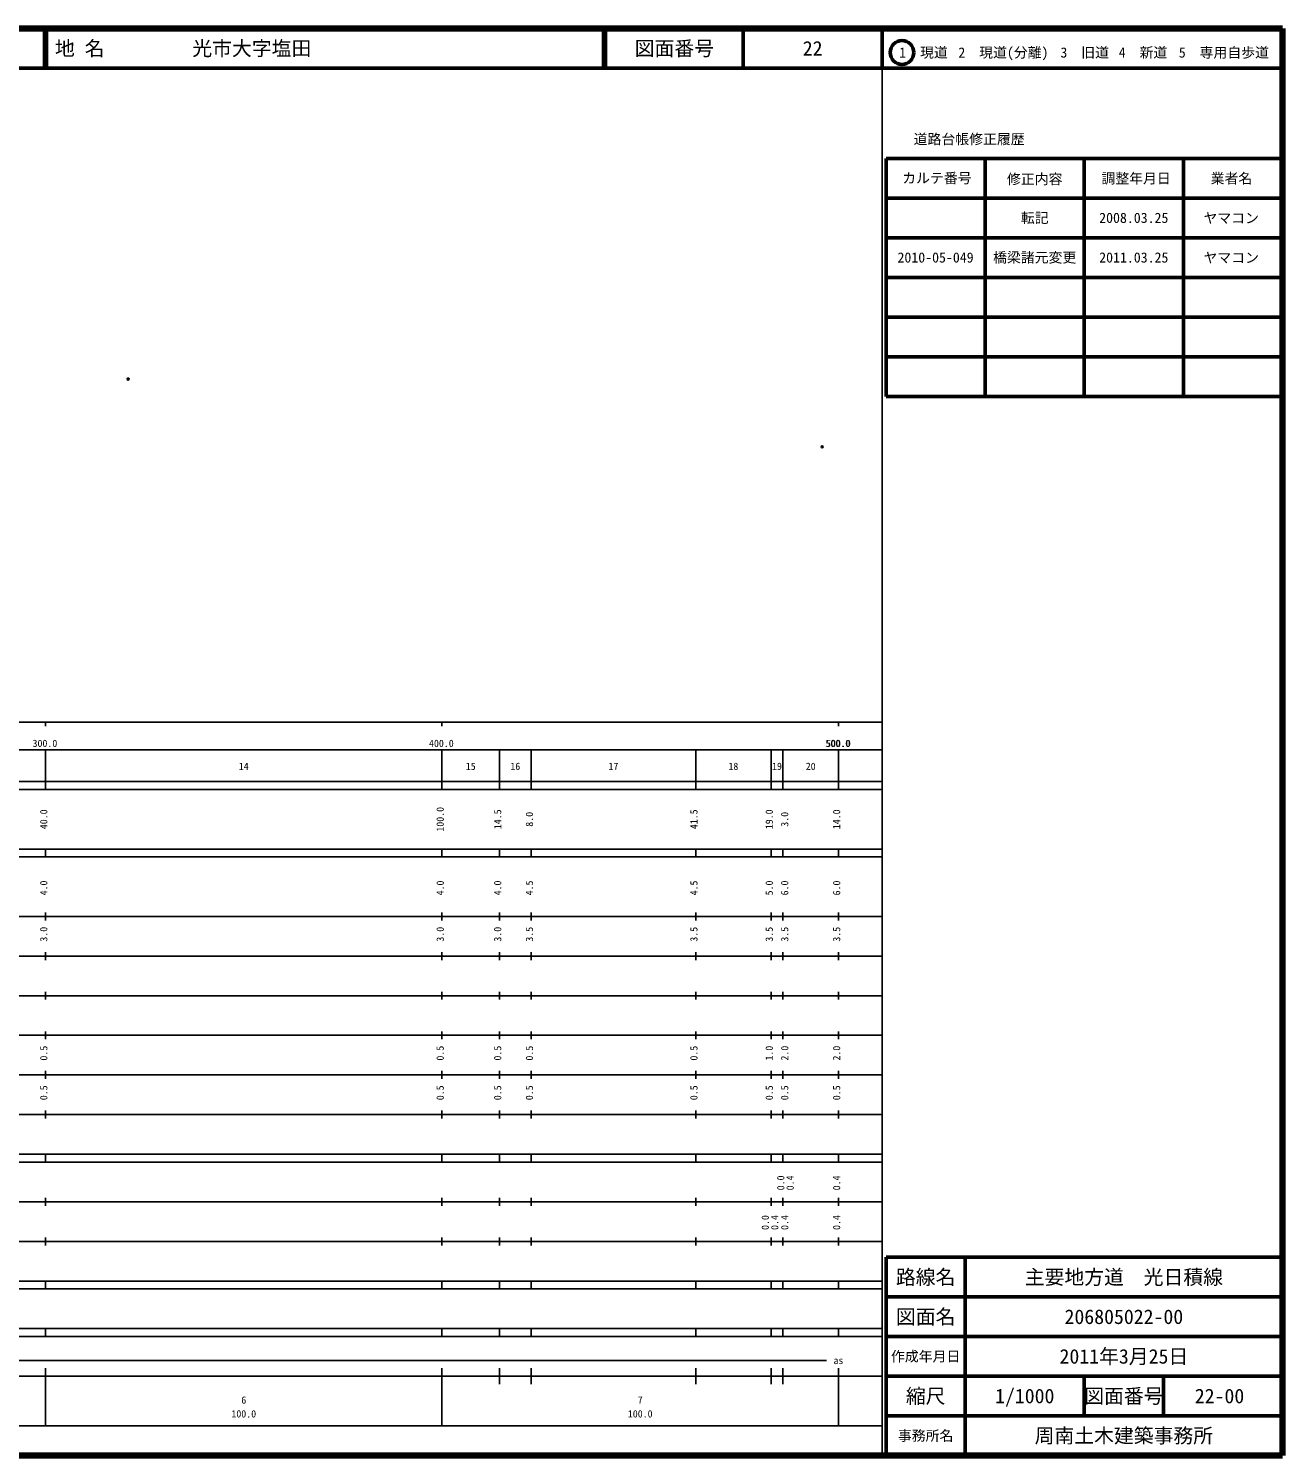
# Model space of a CAD drawing. Units: millimetres on the paper. Extents: x 40 to 680, y 20 to 380.
# Drawn here: x 363.7 to 680, y 20 to 380 of the extents above; entities that cross this region are included whole.
import ezdxf
from ezdxf.enums import TextEntityAlignment as Align

# ---------------------------------------------------------------- set-up
doc = ezdxf.new("R2010")
doc.units = ezdxf.units.MM
doc.header["$PDMODE"] = 32
doc.header["$PDSIZE"] = 0.5
doc.layers.add('M-OTRS', color=6, linetype='Continuous')
doc.layers.add('M-TTL-TXT', color=7, linetype='Continuous')
for name, color, linetype, lineweight in [('M-TTL', 2, 'Continuous', 140), ('M-TTL-BAND', 7, 'Continuous', 25), ('M-TTL-FRAM', 2, 'Continuous', 50), ('M-TTL-LINE', 7, 'Continuous', 50)]:
    doc.layers.add(name, color=color, linetype=linetype, lineweight=lineweight)
doc.styles.add('ＭＳ ゴシック', font='')
doc.styles.get('ＭＳ ゴシック').set_extended_font_data('MS Gothic')

msp = doc.modelspace()

# ---------------------------------------------------------------- linework, layer by layer
at = {"layer": 'M-OTRS'}
for p in [(388.817, 291.576), (563.92, 274.496)]:
    msp.add_point(p, dxfattribs=at)
at = {"layer": 'M-TTL'}
for p, q in [((680, 380), (40, 380)), ((680, 20), (680, 380)), ((40, 20), (680, 20))]:
    msp.add_line(p, q, dxfattribs=at)
at = {"layer": 'M-TTL-BAND'}
for p, q in [((579, 20), (579, 370)), ((40, 205), (579, 205)), ((368, 205), (368, 204)), ((468, 205), (468, 204)), ((568, 205), (568, 204)), ((68, 198), (579, 198)), ((368, 188), (368, 198)), ((468, 188), (468, 198)), ((482.5, 188), (482.5, 198)), ((490.5, 188), (490.5, 198)), ((532, 188), (532, 198)), ((551, 188), (551, 198)), ((554, 188), (554, 198)), ((568, 188), (568, 198)), ((40, 190), (579, 190)), ((40, 188), (579, 188)), ((40, 173), (579, 173)), ((368, 171), (368, 173)), ((468, 171), (468, 173)), ((482.5, 171), (482.5, 173)), ((490.5, 171), (490.5, 173)), ((532, 171), (532, 173)), ((551, 171), (551, 173)), ((554, 171), (554, 173)), ((568, 171), (568, 173)), ((40, 171), (579, 171)), ((40, 156), (579, 156)), ((368, 155), (368, 157)), ((468, 155), (468, 157)), ((482.5, 155), (482.5, 157)), ((490.5, 155), (490.5, 157)), ((532, 155), (532, 157)), ((551, 155), (551, 157)), ((554, 155), (554, 157)), ((568, 155), (568, 157)), ((46, 146), (579, 146)), ((368, 145), (368, 147)), ((468, 145), (468, 147)), ((482.5, 145), (482.5, 147)), ((490.5, 145), (490.5, 147)), ((532, 145), (532, 147)), ((551, 145), (551, 147)), ((554, 145), (554, 147)), ((568, 145), (568, 147)), ((368, 135), (368, 137)), ((468, 135), (468, 137)), ((482.5, 135), (482.5, 137)), ((490.5, 135), (490.5, 137)), ((532, 135), (532, 137)), ((551, 135), (551, 137)), ((554, 135), (554, 137)), ((568, 135), (568, 137)), ((52, 136), (579, 136)), ((46, 126), (579, 126)), ((368, 125), (368, 127)), ((468, 125), (468, 127)), ((482.5, 125), (482.5, 127)), ((490.5, 125), (490.5, 127)), ((532, 125), (532, 127)), ((551, 125), (551, 127)), ((554, 125), (554, 127)), ((568, 125), (568, 127)), ((52, 116), (579, 116)), ((368, 115), (368, 117)), ((468, 115), (468, 117)), ((482.5, 115), (482.5, 117)), ((490.5, 115), (490.5, 117)), ((532, 115), (532, 117)), ((551, 115), (551, 117)), ((554, 115), (554, 117)), ((568, 115), (568, 117)), ((46, 106), (579, 106)), ((368, 105), (368, 107)), ((468, 105), (468, 107)), ((482.5, 105), (482.5, 107)), ((490.5, 105), (490.5, 107)), ((532, 105), (532, 107)), ((551, 105), (551, 107)), ((554, 105), (554, 107)), ((568, 105), (568, 107)), ((40, 96), (579, 96)), ((40, 94), (579, 94)), ((368, 94), (368, 96)), ((468, 94), (468, 96)), ((482.5, 94), (482.5, 96)), ((490.5, 94), (490.5, 96)), ((532, 94), (532, 96)), ((551, 94), (551, 96)), ((554, 94), (554, 96)), ((568, 94), (568, 96)), ((49, 84), (579, 84)), ((368, 83), (368, 85)), ((468, 83), (468, 85)), ((482.5, 83), (482.5, 85)), ((490.5, 83), (490.5, 85)), ((532, 83), (532, 85)), ((551, 83), (551, 85)), ((554, 83), (554, 85)), ((568, 83), (568, 85)), ((40, 74), (579, 74)), ((368, 73), (368, 75)), ((468, 73), (468, 75)), ((482.5, 73), (482.5, 75)), ((490.5, 73), (490.5, 75)), ((532, 73), (532, 75)), ((551, 73), (551, 75)), ((554, 73), (554, 75)), ((568, 73), (568, 75)), ((40, 64), (579, 64)), ((40, 62), (579, 62)), ((368, 62), (368, 64)), ((468, 62), (468, 64)), ((482.5, 62), (482.5, 64)), ((490.5, 62), (490.5, 64)), ((532, 62), (532, 64)), ((551, 62), (551, 64)), ((554, 62), (554, 64)), ((568, 62), (568, 64)), ((40, 52), (579, 52)), ((368, 50), (368, 52)), ((468, 50), (468, 52)), ((482.5, 50), (482.5, 52)), ((490.5, 50), (490.5, 52)), ((532, 50), (532, 52)), ((551, 50), (551, 52)), ((554, 50), (554, 52)), ((568, 50), (568, 52)), ((40, 50), (579, 50)), ((71, 44), (565, 44)), ((40, 40), (579, 40)), ((368, 27.5), (368, 42)), ((468, 27.5), (468, 42)), ((482.5, 38), (482.5, 42)), ((490.5, 38), (490.5, 42)), ((532, 38), (532, 42)), ((551, 38), (551, 42)), ((554, 38), (554, 42)), ((568, 27.5), (568, 42)), ((68, 27.5), (579, 27.5))]:
    msp.add_line(p, q, dxfattribs=at)
at = {"layer": 'M-TTL-FRAM'}
for p, q in [((580, 347.197), (580, 287.197)), ((580, 347.197), (680, 347.197)), ((580, 287.197), (680, 287.197)), ((680, 70), (580, 70)), ((580, 70), (580, 20))]:
    msp.add_line(p, q, dxfattribs=at)
at = {"layer": 'M-TTL-LINE'}
for p, q in [((367.75, 380), (367.75, 370)), ((368.25, 380), (368.25, 370)), ((508.747, 380), (508.747, 370)), ((509.247, 380), (509.247, 370)), ((543.997, 380), (543.997, 370)), ((579, 380), (579, 370)), ((40, 370), (680, 370)), ((605, 347.197), (605, 287.197)), ((630, 347.197), (630, 287.197)), ((655, 347.197), (655, 287.197)), ((580, 337.197), (680, 337.197)), ((580, 327.197), (680, 327.197)), ((580, 317.197), (680, 317.197)), ((580, 307.197), (680, 307.197)), ((580, 297.197), (680, 297.197)), ((600, 70), (600, 20)), ((680, 60), (580, 60)), ((680, 50), (580, 50)), ((680, 40), (580, 40)), ((630, 40), (630, 30)), ((650, 40), (650, 30)), ((680, 30), (580, 30))]:
    msp.add_line(p, q, dxfattribs=at)
msp.add_circle((584.031, 373.958), 3, dxfattribs=at)

# ---------------------------------------------------------------- texts
at = {"layer": 'M-TTL-BAND', "style": 'ＭＳ ゴシック'}
for s, p in [('300.0', (367.844, 198.195)), ('400.0', (467.844, 198.195)), ('500.0', (567.844, 198.195)), ('500.0', (568, 198.195)), ('14', (418, 192.405)), ('15', (475.25, 192.405)), ('16', (486.5, 192.405)), ('17', (511.25, 192.405)), ('18', (541.5, 192.405)), ('19', (552.5, 192.405)), ('20', (561, 192.405)), ('as', (568, 42.5)), ('6', (418, 32.523)), ('7', (518, 32.523)), ('100.0', (418, 29.033)), ('100.0', (518, 29.033))]:
    msp.add_text(s, height=1.833, dxfattribs=at).set_placement(p, align=Align.BOTTOM_CENTER)
for s, p in [('40.0', (369, 180.5)), ('100.0', (469, 180.5)), ('14.5', (483.5, 180.5)), ('8.0', (491.5, 180.5)), ('41.5', (533, 180.5)), ('19.0', (552, 180.5)), ('3.0', (555.902, 180.5)), ('14.0', (569, 180.5)), ('4.0', (369, 163.174)), ('4.0', (469, 163.174)), ('4.0', (483.5, 163.174)), ('4.5', (491.5, 163.174)), ('4.5', (533, 163.174)), ('5.0', (552, 163.174)), ('6.0', (555.902, 163.174)), ('6.0', (569, 163.174)), ('3.0', (369, 151.5)), ('3.0', (469, 151.5)), ('3.0', (483.5, 151.5)), ('3.5', (491.5, 151.5)), ('3.5', (533, 151.5)), ('3.5', (552, 151.5)), ('3.5', (555.902, 151.5)), ('3.5', (569, 151.5)), ('0.5', (369, 121.5)), ('0.5', (469, 121.5)), ('0.5', (483.5, 121.5)), ('0.5', (491.5, 121.5)), ('0.5', (533, 121.5)), ('1.0', (552, 121.5)), ('2.0', (555.902, 121.5)), ('2.0', (569, 121.5)), ('0.5', (369, 111.5)), ('0.5', (469, 111.5)), ('0.5', (483.5, 111.5)), ('0.5', (491.5, 111.5)), ('0.5', (533, 111.5)), ('0.5', (552, 111.5)), ('0.5', (555.902, 111.5)), ('0.5', (569, 111.5)), ('0.0', (554.902, 88.764)), ('0.4', (557.272, 88.764)), ('0.4', (569, 88.764)), ('0.0', (551, 78.764)), ('0.4', (553.37, 78.764)), ('0.4', (555.902, 78.764)), ('0.4', (569, 78.764))]:
    msp.add_text(s, height=1.833, rotation=90, dxfattribs=at).set_placement(p, align=Align.BOTTOM_CENTER)
at = {"layer": 'M-TTL-TXT', "style": 'ＭＳ ゴシック'}
for s, p in [('地 名', (370.38, 375)), ('光市大字塩田', (405.024, 375))]:
    msp.add_text(s, height=3.666, dxfattribs=at).set_placement(p, align=Align.MIDDLE_LEFT)
for s, height, p in [('図面番号', 3.666, (526.622, 375)), ('22', 3.666, (561.497, 375)), ('1\u3000現道', 2.566, (589.448, 373.958)), ('2\u3000現道(分離)', 2.566, (609.619, 373.958)), ('3\u3000旧道', 2.566, (630.121, 373.958)), ('4\u3000新道', 2.566, (644.824, 373.958)), ('5\u3000専用自歩道', 2.566, (665.228, 373.958)), ('道路台帳修正履歴', 2.566, (600.968, 352.113)), ('カルテ番号', 2.566, (592.839, 342.277)), ('修正内容', 2.566, (617.509, 342.023)), ('調整年月日', 2.566, (643.089, 342.197)), ('業者名', 2.566, (667.134, 342.197)), ('転記', 2.566, (617.5, 332.245)), ('2008.03.25', 2.566, (642.5, 332.245)), ('ヤマコン', 2.566, (667.077, 332.189)), ('2010-05-049', 2.566, (592.5, 322.245)), ('橋梁諸元変更', 2.566, (617.5, 322.245)), ('2011.03.25', 2.566, (642.5, 322.245)), ('ヤマコン', 2.566, (667.077, 322.189)), ('路線名', 3.666, (590, 65)), ('路線名', 3.666, (590, 65)), ('主要地方道\u3000光日積線', 3.666, (640, 65)), ('図面名', 3.666, (590, 55)), ('図面名', 3.666, (590, 55)), ('206805022-00', 3.666, (640, 55)), ('2011年3月25日', 3.666, (640, 45)), ('作成年月日', 2.566, (590, 45)), ('作成年月日', 2.566, (590, 45)), ('縮尺', 3.666, (590, 35)), ('縮尺', 3.666, (590, 35)), ('1/1000', 3.666, (615, 35)), ('図面番号', 3.666, (640, 35)), ('図面番号', 3.666, (640, 35)), ('22-00', 3.666, (664.125, 35)), ('事務所名', 2.566, (590, 25)), ('事務所名', 2.566, (590, 25)), ('周南土木建築事務所', 3.666, (640, 25))]:
    msp.add_text(s, height=height, dxfattribs=at).set_placement(p, align=Align.MIDDLE_CENTER)

doc.saveas('drawing.dxf')
